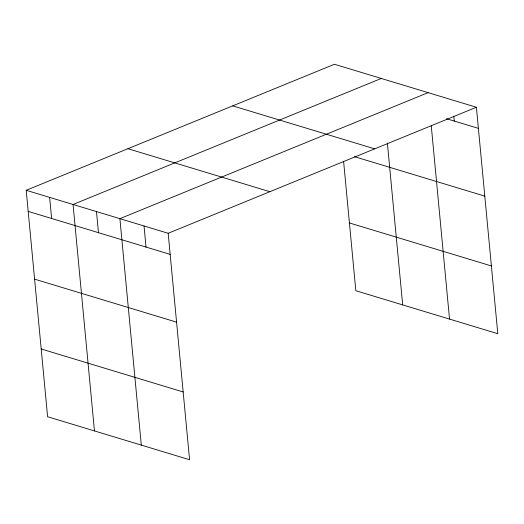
<?xml version="1.0" encoding="UTF-8"?>
<svg xmlns="http://www.w3.org/2000/svg" width="524" height="524" viewBox="0 0 524 524"><rect width="100%" height="100%" fill="white"/><g stroke="black" fill="none" stroke-linecap="round" stroke-linejoin="round"><path stroke-width="0.79" d="M26.2 190.291L168.171 233.285L189.577 459.731L47.605 416.737L26.2 190.291L334.423 64.269L476.395 107.263L497.8 333.709L355.829 290.715L343.593 161.254M381.276 78.456L73.052 204.478L94.458 430.925M428.128 92.643L119.898 218.665L141.303 445.112M168.171 233.285L476.395 107.263M446.468 118.699L478.392 128.367M232.708 105.861L374.68 148.849M354.538 156.683L484.792 196.127M127.915 148.705L269.886 191.692M349.423 222.955L491.394 265.943M28.198 211.395L170.162 254.382M34.597 279.154L176.568 322.149M41.2 348.977L183.171 391.965M453.797 116.184L454.256 121.057M431.265 125.845L449.533 319.09M387.387 143.124L402.681 304.903M144.035 225.975L146.026 247.073M96.475 211.572L98.466 232.676M49.623 197.384L51.621 218.488"/></g></svg>
